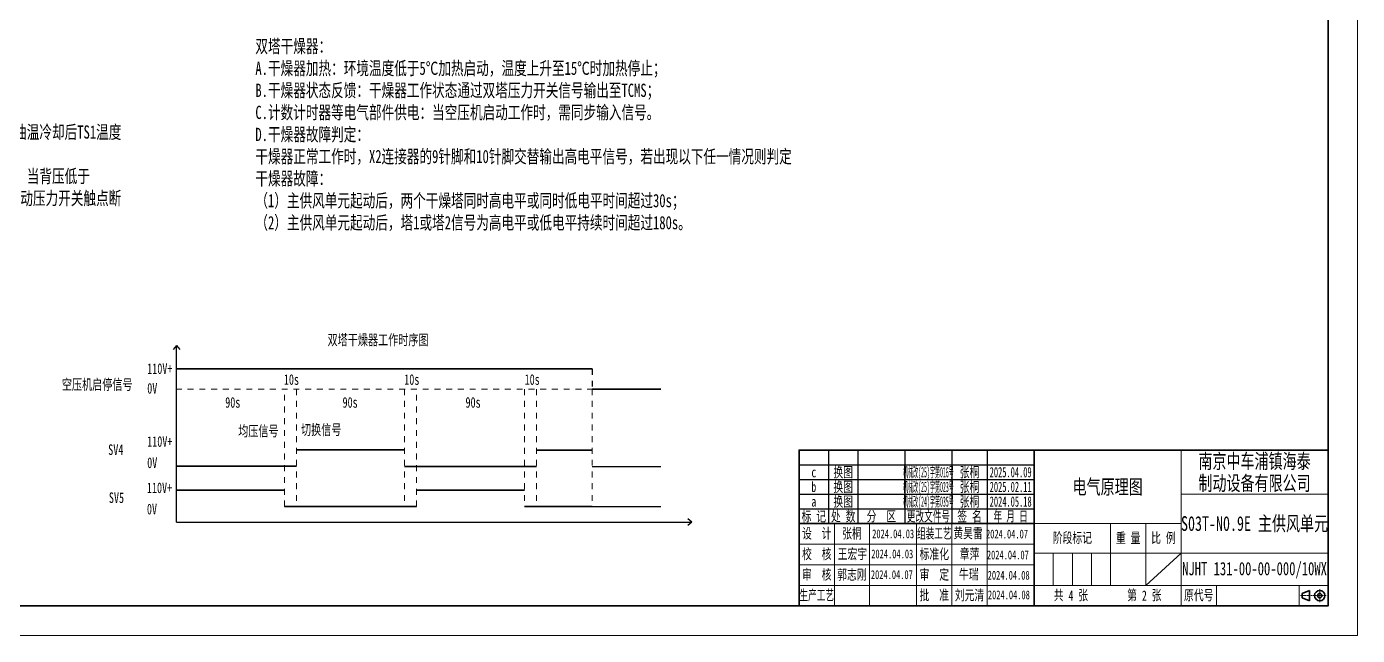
# Model space of a CAD drawing. Header units: millimetres. Extents: x 0 to 840, y 0 to 594.
# Drawn here: x 387.1 to 840, y 0 to 207 of the extents above; entities that cross this region are included whole.
import ezdxf
from ezdxf.enums import TextEntityAlignment as Align

# ---------------------------------------------------------------- set-up
doc = ezdxf.new("R2010")
doc.units = ezdxf.units.MM
doc.linetypes.add('CENTER1', pattern=[10, 7, -1, 1, -1])
doc.linetypes.add('虚线', pattern=[2, 1, -1])
for name, color, linetype, lineweight in [('AM_0', 7, 'Continuous', 25), ('BLK_0.5mm^2', 7, 'Continuous', 18), ('点划线', 4, 'CENTER1', 18), ('粗实线', 7, 'Continuous', 35), ('粗实线层', 7, 'Continuous', 25)]:
    doc.layers.add(name, color=color, linetype=linetype, lineweight=lineweight)
doc.styles.add('海泰汉字样式', font='仿宋_GB2312(1).TTF', dxfattribs={"width": 0.7})

# ---------------------------------------------------------------- blocks, each defined once
blk = doc.blocks.new('NJHT-更改区')
at = {"color": 7, "linetype": 'Continuous'}
for p, q in [((0, 5), (80, 5)), ((10, 5), (10, 0)), ((20, 5), (20, 0)), ((36, 5), (36, 0)), ((52, 5), (52, 0)), ((64, 5), (64, 0)), ((0, 0), (80, 0))]:
    blk.add_line(p, q, dxfattribs=at)
at = {"color": 7, "linetype": 'Continuous', "lineweight": 35}
for p, q in [((0, 0), (0, 5)), ((80, 0), (80, 5))]:
    blk.add_line(p, q, dxfattribs=at)
at = {"color": 2, "linetype": 'Continuous', "style": '海泰汉字样式'}
for tag, width, p in [('1', 0.7, (5, 2.5)), ('2', 0.7, (15, 2.5)), ('3', 0.7, (28, 2.5)), ('4', 0.6, (44, 2.5)), ('5', 0.7, (58, 2.5)), ('6', 0.6, (72, 2.5))]:
    blk.add_attdef(tag, text='', height=3.5, dxfattribs=dict(at, width=width)).set_placement(p, align=Align.MIDDLE_CENTER)
blk = doc.blocks.new('ItemName')
at = {"insert": (805, 37.75), "char_height": 5, "width": 50, "attachment_point": 5, "style": '海泰汉字样式'}
blk.add_mtext('S03T-N0.9E 主供风单元', dxfattribs=at)
blk = doc.blocks.new('设计.Name')
at = {"insert": (668, 34.5), "char_height": 3.5, "width": 12, "attachment_point": 5, "style": '海泰汉字样式'}
blk.add_mtext('张桐', dxfattribs=at)
blk = doc.blocks.new('设计.AppDate')
at = {"insert": (682, 34.5), "char_height": 3, "width": 16, "attachment_point": 5, "style": '海泰汉字样式'}
blk.add_mtext('2024.04.03', dxfattribs=at)
blk = doc.blocks.new('标准化.Name')
at = {"insert": (708, 27.5), "char_height": 3.5, "width": 12, "attachment_point": 5, "style": '海泰汉字样式'}
blk.add_mtext('章萍', dxfattribs=at)
blk = doc.blocks.new('标准化.AppDate')
at = {"insert": (722, 27.5), "char_height": 3, "width": 16, "attachment_point": 5, "style": '海泰汉字样式'}
blk.add_mtext('2024.04.07', dxfattribs=at)
blk = doc.blocks.new('批准.Name')
at = {"insert": (708, 13.5), "char_height": 3.5, "width": 12, "attachment_point": 5, "style": '海泰汉字样式'}
blk.add_mtext('刘元清', dxfattribs=at)
blk = doc.blocks.new('批准.AppDate')
at = {"insert": (722, 13.5), "char_height": 3, "width": 16, "attachment_point": 5, "style": '海泰汉字样式'}
blk.add_mtext('2024.04.08', dxfattribs=at)
blk = doc.blocks.new('HTDrawingNo')
at = {"insert": (805, 22.15), "char_height": 4.5, "width": 50, "attachment_point": 5, "style": '海泰汉字样式'}
blk.add_mtext('NJHT 131-00-00-000/10WX', dxfattribs=at)
blk = doc.blocks.new('NJHT-A1')
at = {"color": 7, "linetype": 'Continuous', "lineweight": 18}
for p, q in [((840, 0), (840, 594)), ((780, 10), (780, 63)), ((780, 48), (830, 48)), ((662, 38), (662, 10)), ((674, 38), (674, 10)), ((690, 38), (690, 10)), ((702, 38), (702, 10)), ((714, 38), (714, 10)), ((730, 38), (780, 38)), ((756, 38), (756, 17)), ((768, 38), (768, 17)), ((650, 31), (730, 31)), ((780, 28), (730, 28)), ((736.5, 28), (736.5, 17)), ((743, 28), (743, 17)), ((749.5, 28), (749.5, 17)), ((780, 28), (830, 28)), ((650, 24), (730, 24)), ((650, 17), (730, 17)), ((780, 17), (730, 17)), ((830, 17), (780, 17)), ((792, 17), (792, 10)), ((840, 0), (0, 0))]:
    blk.add_line(p, q, dxfattribs=at)
at = {"color": 7, "linetype": 'Continuous', "lineweight": 35}
for p, q in [((830, 10), (830, 584)), ((730, 10), (730, 63)), ((730, 38), (650, 38)), ((25, 10), (830, 10))]:
    blk.add_line(p, q, dxfattribs=at)
blk.add_lwpolyline([(650, 10), (830, 10), (830, 63), (650, 63)], close=True, dxfattribs=at)
at = {"color": 2, "linetype": 'Continuous', "lineweight": 18, "char_height": 3.5, "attachment_point": 5, "style": '海泰汉字样式'}
for s, insert, width in [('设  计', (656, 34.5), 12), ('{\\W0.6;组装工艺}', (696, 34.5), 12), ('阶段标记', (743, 33), 26), ('重 量', (762, 33), 12), ('比 例', (774, 33), 12), ('校  核', (656, 27.5), 12), ('标准化', (696, 27.5), 12), ('审  核', (656, 20.5), 12), ('审  定', (696, 20.5), 12), ('{\\W0.6;生产工艺}', (656, 13.5), 12), ('批  准', (696, 13.5), 12), ('共   张', (742.5, 13.5), 25), ('第   张', (767.5, 13.5), 25), ('原代号', (786, 13.5), 12)]:
    blk.add_mtext(s, dxfattribs=dict(at, insert=insert, width=width))
at = {"color": 2, "linetype": 'Continuous', "lineweight": 18, "style": '海泰汉字样式', "width": 0.6}
blk.add_attdef('5', text='', height=5, rotation=180, dxfattribs=at).set_placement((50, 578.5), align=Align.MIDDLE_CENTER)
at = {"color": 2, "linetype": 'Continuous', "lineweight": 18, "style": '海泰汉字样式'}
for tag, height, width, p in [('1', 5, 0.7, (805, 59.25)), ('7', 5, 0.7, (755, 50.5)), ('2', 5, 0.7, (805, 51.75)), ('3', 5, 0.6, (805, 38)), ('12', 3.5, 0.7, (668, 34.5)), ('13', 3.5, 0.6, (682, 34.5)), ('20', 3.5, 0.7, (708, 34.5)), ('21', 3.5, 0.6, (722, 34.5)), ('14', 3.5, 0.7, (668, 27.5)), ('15', 3.5, 0.6, (682, 27.5)), ('22', 3.5, 0.7, (708, 27.5)), ('23', 3.5, 0.6, (722, 27.5)), ('8', 3.5, 0.7, (762, 22.5)), ('9', 3.5, 0.7, (774, 22.5)), ('4', 5, 0.6, (805, 22.5)), ('16', 3.5, 0.7, (668, 20.5)), ('17', 3.5, 0.6, (682, 20.5)), ('24', 3.5, 0.7, (708, 20.5)), ('25', 3.5, 0.6, (722, 20.5)), ('18', 3.5, 0.7, (668, 13.5)), ('19', 3.5, 0.6, (682, 13.5)), ('26', 3.5, 0.7, (708, 13.5)), ('27', 3.5, 0.6, (722, 13.5)), ('11', 3.5, 0.7, (742.5, 13.5)), ('10', 3.5, 0.7, (767.5, 13.5)), ('6', 3.5, 0.7, (811.57, 13.5))]:
    blk.add_attdef(tag, text='', height=height, dxfattribs=dict(at, width=width)).set_placement(p, align=Align.MIDDLE_CENTER)
blk = doc.blocks.new('校核.Name')
at = {"insert": (668, 27.5), "char_height": 3.5, "width": 12, "attachment_point": 5, "style": '海泰汉字样式'}
blk.add_mtext('王宏宇', dxfattribs=at)
blk = doc.blocks.new('校核.AppDate')
at = {"insert": (682, 27.5), "char_height": 3, "width": 16, "attachment_point": 5, "style": '海泰汉字样式'}
blk.add_mtext('2024.04.03', dxfattribs=at)
blk = doc.blocks.new('审核.Name')
at = {"insert": (668, 27.5), "char_height": 3.5, "width": 12, "attachment_point": 5, "style": '海泰汉字样式'}
blk.add_mtext('郭志刚', dxfattribs=at)
blk = doc.blocks.new('审核.AppDate')
at = {"insert": (682, 27.5), "char_height": 3, "width": 16, "attachment_point": 5, "style": '海泰汉字样式'}
blk.add_mtext('2024.04.07', dxfattribs=at)
blk = doc.blocks.new('组装工艺.Name')
at = {"insert": (668, 27.5), "char_height": 3.5, "width": 12, "attachment_point": 5, "style": '海泰汉字样式'}
blk.add_mtext('黄昊雷', dxfattribs=at)
blk = doc.blocks.new('组装工艺.AppDate')
at = {"insert": (682, 27.5), "char_height": 3, "width": 16, "attachment_point": 5, "style": '海泰汉字样式'}
blk.add_mtext('2024.04.07', dxfattribs=at)
blk = doc.blocks.new('审定.Name')
at = {"insert": (668, 27.5), "char_height": 3.5, "width": 12, "attachment_point": 5, "style": '海泰汉字样式'}
blk.add_mtext('牛瑞', dxfattribs=at)
blk = doc.blocks.new('审定.AppDate')
at = {"insert": (682, 27.5), "char_height": 3, "width": 16, "attachment_point": 5, "style": '海泰汉字样式'}
blk.add_mtext('2024.04.08', dxfattribs=at)

msp = doc.modelspace()

# ---------------------------------------------------------------- linework, layer by layer
msp.add_line((768, 17), (780, 28))
at = {"color": 7, "linetype": 'Continuous', "lineweight": 18}
msp.add_line((820.18, 10), (820.18, 17), dxfattribs=at)
at = {"layer": 'AM_0', "color": 2, "ltscale": 2}
for p, q in [((438.13, 98.6), (437.01, 97.21)), ((438.13, 38.5), (438.13, 98.6)), ((438.13, 98.6), (439.26, 97.21)), ((438.13, 38.5), (613.54, 38.5)), ((613.54, 38.5), (612.15, 39.63)), ((613.54, 38.5), (612.15, 37.37))]:
    msp.add_line(p, q, dxfattribs=at)
at = {"layer": 'AM_0', "color": 2, "linetype": '虚线', "ltscale": 2}
msp.add_line((579.53, 90.6), (579.53, 83.72), dxfattribs=at)
at = {"layer": 'AM_0', "color": 2, "linetype": '虚线', "lineweight": 20, "ltscale": 2}
for p, q in [((591.89, 83.72), (438.13, 83.72)), ((474.88, 43.82), (474.88, 83.72)), ((478.99, 83.72), (478.99, 43.82)), ((515.74, 83.72), (515.74, 43.82)), ((519.81, 43.82), (519.81, 83.72)), ((556.56, 83.72), (556.56, 43.82)), ((560.67, 83.72), (560.67, 43.82)), ((579.53, 83.72), (579.53, 43.82))]:
    msp.add_line(p, q, dxfattribs=at)
at = {"layer": '点划线', "ltscale": 0.2}
for p, q in [((827.18, 15.75), (827.18, 11.25)), ((820.68, 13.5), (829.43, 13.5))]:
    msp.add_line(p, q, dxfattribs=at)
at = {"layer": '粗实线'}
for p, q in [((438.13, 90.6), (579.53, 90.6)), ((579.53, 83.72), (602.91, 83.72)), ((478.99, 63.05), (515.74, 63.05)), ((560.67, 62.99), (579.53, 62.99)), ((438.13, 57.48), (478.99, 57.48)), ((515.74, 57.42), (560.67, 57.42)), ((438.13, 49.32), (474.88, 49.32)), ((519.81, 49.32), (556.56, 49.32)), ((474.88, 43.82), (519.81, 43.82)), ((556.56, 43.82), (579.53, 43.82)), ((821.18, 14.25), (823.68, 15.25)), ((821.18, 14.25), (821.18, 12.75)), ((823.68, 15.25), (823.68, 11.75)), ((821.18, 12.75), (823.68, 11.75))]:
    msp.add_line(p, q, dxfattribs=at)
for radius in [1.75, 0.75]:
    msp.add_circle((827.18, 13.5), radius, dxfattribs=at)
at = {"layer": '粗实线层'}
for p, q in [((579.53, 57.42), (602.91, 57.42)), ((579.53, 43.82), (602.91, 43.82))]:
    msp.add_line(p, q, dxfattribs=at)

# ---------------------------------------------------------------- block references
ref = msp.add_blockref('NJHT-A1', (0, 0))
ref.add_attrib('11', '4', dxfattribs={"color": 2, "linetype": 'Continuous', "lineweight": 18, "height": 3.5, "style": '海泰汉字样式', "width": 0.7}).set_placement((742.5, 13.5), align=Align.MIDDLE_CENTER)
ref.add_attrib('10', '2', dxfattribs={"color": 2, "linetype": 'Continuous', "lineweight": 18, "height": 3.5, "style": '海泰汉字样式', "width": 0.7}).set_placement((767.5, 13.5), align=Align.MIDDLE_CENTER)
ref.add_attrib('7', '电气原理图', dxfattribs={"color": 2, "linetype": 'Continuous', "lineweight": 18, "height": 5, "style": '海泰汉字样式', "width": 0.7}).set_placement((755, 50.5), align=Align.MIDDLE_CENTER)
ref.add_attrib('2', '制动设备有限公司', dxfattribs={"color": 2, "linetype": 'Continuous', "lineweight": 18, "height": 5, "style": '海泰汉字样式', "width": 0.7}).set_placement((805, 51.75), align=Align.MIDDLE_CENTER)
ref.add_attrib('1', '南京中车浦镇海泰', dxfattribs={"color": 2, "linetype": 'Continuous', "lineweight": 18, "height": 5, "style": '海泰汉字样式', "width": 0.7}).set_placement((805, 59.25), align=Align.MIDDLE_CENTER)
for name, p in [('HTDrawingNo', (0, 0)), ('NJHT-更改区', (650, 58)), ('NJHT-更改区', (650, 53)), ('NJHT-更改区', (650, 48)), ('NJHT-更改区', (650, 43)), ('ItemName', (0, 0)), ('设计.Name', (0, 0)), ('组装工艺.Name', (39.5, 7.1)), ('设计.AppDate', (0, 0)), ('组装工艺.AppDate', (38.75, 6.94)), ('校核.Name', (0.13, 0.01)), ('校核.AppDate', (-0.31, 0.18)), ('标准化.Name', (0, 0)), ('标准化.AppDate', (-0.96, -0.17)), ('审核.Name', (-0.03, -7)), ('审定.Name', (39.75, -6.9)), ('审核.AppDate', (-0.44, -6.88)), ('审定.AppDate', (39.32, -7.08)), ('批准.Name', (0, 0)), ('批准.AppDate', (-0.61, 0.26))]:
    msp.add_blockref(name, p)
ref = msp.add_blockref('NJHT-更改区', (650, 53))
ref.add_attrib('1', 'c', dxfattribs={"color": 2, "height": 3.5, "style": '海泰汉字样式', "width": 0.7}).set_placement((655, 55.5), align=Align.MIDDLE_CENTER)
ref.add_attrib('2', '换图', dxfattribs={"color": 2, "height": 3.5, "style": '海泰汉字样式', "width": 0.7}).set_placement((665, 55.5), align=Align.MIDDLE_CENTER)
ref.add_attrib('4', '机械改(25)字第016号', dxfattribs={"color": 2, "height": 3.5, "style": '海泰汉字样式', "width": 0.35}).set_placement((694, 55.5), align=Align.MIDDLE_CENTER)
ref.add_attrib('5', '张桐', dxfattribs={"color": 2, "height": 3.5, "style": '海泰汉字样式', "width": 0.7}).set_placement((708, 55.5), align=Align.MIDDLE_CENTER)
ref.add_attrib('6', '2025.04.09', dxfattribs={"color": 2, "height": 3.5, "style": '海泰汉字样式', "width": 0.6}).set_placement((722, 55.5), align=Align.MIDDLE_CENTER)
ref = msp.add_blockref('NJHT-更改区', (650, 48))
ref.add_attrib('1', 'b', dxfattribs={"color": 2, "height": 3.5, "style": '海泰汉字样式', "width": 0.7}).set_placement((655, 50.5), align=Align.MIDDLE_CENTER)
ref.add_attrib('2', '换图', dxfattribs={"color": 2, "height": 3.5, "style": '海泰汉字样式', "width": 0.7}).set_placement((665, 50.5), align=Align.MIDDLE_CENTER)
ref.add_attrib('4', '机械改(25)字第023号', dxfattribs={"color": 2, "height": 3.5, "style": '海泰汉字样式', "width": 0.35}).set_placement((694, 50.5), align=Align.MIDDLE_CENTER)
ref.add_attrib('5', '张桐', dxfattribs={"color": 2, "height": 3.5, "style": '海泰汉字样式', "width": 0.7}).set_placement((708, 50.5), align=Align.MIDDLE_CENTER)
ref.add_attrib('6', '2025.02.11', dxfattribs={"color": 2, "height": 3.5, "style": '海泰汉字样式', "width": 0.6}).set_placement((722, 50.5), align=Align.MIDDLE_CENTER)
ref = msp.add_blockref('NJHT-更改区', (650, 43))
ref.add_attrib('1', 'a', dxfattribs={"color": 2, "height": 3.5, "style": '海泰汉字样式', "width": 0.7}).set_placement((655, 45.5), align=Align.MIDDLE_CENTER)
ref.add_attrib('2', '换图', dxfattribs={"color": 2, "height": 3.5, "style": '海泰汉字样式', "width": 0.7}).set_placement((665, 45.5), align=Align.MIDDLE_CENTER)
ref.add_attrib('4', '机械改(24)字第035号', dxfattribs={"color": 2, "height": 3.5, "style": '海泰汉字样式', "width": 0.35}).set_placement((694, 45.5), align=Align.MIDDLE_CENTER)
ref.add_attrib('5', '张桐', dxfattribs={"color": 2, "height": 3.5, "style": '海泰汉字样式', "width": 0.7}).set_placement((708, 45.5), align=Align.MIDDLE_CENTER)
ref.add_attrib('6', '2024.05.18', dxfattribs={"color": 2, "height": 3.5, "style": '海泰汉字样式', "width": 0.6}).set_placement((722, 45.5), align=Align.MIDDLE_CENTER)
ref = msp.add_blockref('NJHT-更改区', (650, 38))
ref.add_attrib('1', '标 记', dxfattribs={"color": 2, "height": 3.5, "style": '海泰汉字样式', "width": 0.7}).set_placement((655, 40.5), align=Align.MIDDLE_CENTER)
ref.add_attrib('2', '处 数', dxfattribs={"color": 2, "height": 3.5, "style": '海泰汉字样式', "width": 0.7}).set_placement((665, 40.5), align=Align.MIDDLE_CENTER)
ref.add_attrib('3', '分  区', dxfattribs={"color": 2, "height": 3.5, "style": '海泰汉字样式', "width": 0.7}).set_placement((678, 40.5), align=Align.MIDDLE_CENTER)
ref.add_attrib('4', '更改文件号', dxfattribs={"color": 2, "height": 3.5, "style": '海泰汉字样式', "width": 0.6}).set_placement((694, 40.5), align=Align.MIDDLE_CENTER)
ref.add_attrib('5', '签 名', dxfattribs={"color": 2, "height": 3.5, "style": '海泰汉字样式', "width": 0.7}).set_placement((708, 40.5), align=Align.MIDDLE_CENTER)
ref.add_attrib('6', '年 月 日', dxfattribs={"color": 2, "height": 3.5, "style": '海泰汉字样式', "width": 0.6}).set_placement((722, 40.5), align=Align.MIDDLE_CENTER)

# ---------------------------------------------------------------- texts
at = {"layer": 'BLK_0.5mm^2', "attachment_point": 1, "line_spacing_factor": 0.99982, "style": '海泰汉字样式'}
for s, insert, char_height, width in [('{\\C3;双塔干燥器：\\PA.干燥器加热：环境温度低于5℃加热启动，温度上升至15℃时加热停止；\\PB.干燥器状态反馈：干燥器工作状态通过双塔压力开关信号输出至TCMS；\\PC.计数计时器等电气部件供电：当空压机启动工作时，需同步输入信号。\\PD.干燥器故障判定：\\P干燥器正常工作时，X2连接器的9针脚和10针脚交替输出高电平信号，若出现以下任一情况则判定干燥器故障：\\P（1）主供风单元起动后，两个干燥塔同时高电平或同时低电平时间超过30s；\\P（2）主供风单元起动后，塔1或塔2信号为高电平或低电平持续时间超过180s。}', (464.94, 202.6), 4.5, 183.6973), ('{\\C3;系统保护开关状态：\\PA.TS1高温保护温度开关：当油温高于110℃时，TS1温度开关触点断开，机组停机；油温冷却后TS1温度开关触点重新闭合接通。\\PB.PS1防背压启动压力开关：当背压高于某一值时,PS1防背压启动压力开关触点断开；当背压低于250kPa±20kPa时,PS1防背压启动压力开关触点重新接通。机组停机时，PS1防背压启动压力开关触点断开滞后约1.5sec；断开到重新接通时间≤14sec。}', (226.07, 180.91), 4.5, 193.3303), ('{\\C3;双塔干燥器工作时序图}', (489.51, 102.29), 3.6, 82.2275), ('{\\C3;110V+}', (428.13, 92.5), 3.6, 82.2275), ('{\\C3;空压机启停信号}', (399.07, 87.11), 3.6, 82.2275), ('{\\C3;10s}', (474.64, 88.8), 3.6, 82.2275), ('{\\C3;10s}', (515.61, 88.8), 3.6, 82.2275), ('{\\C3;10s}', (556.58, 88.8), 3.6, 82.2275), ('{\\C3;0V}', (428.13, 85.81), 3.6, 82.2275), ('{\\C3;90s}', (454.68, 81.02), 3.6, 82.2275), ('{\\C3;90s}', (494.61, 81.02), 3.6, 82.2275), ('{\\C3;90s}', (536.46, 81.02), 3.6, 82.2275), ('{\\C3;均压信号}', (459.08, 71.3), 3.6, 82.2275), ('{\\C3;切换信号}', (480.47, 71.73), 3.6, 82.2275), ('{\\C3;SV4}', (414.86, 64.94), 3.6, 82.2275), ('{\\C3;110V+}', (428.12, 67.72), 3.6, 82.2275), ('{\\C3;0V}', (428.12, 60.49), 3.6, 82.2275), ('{\\C3;110V+}', (428.03, 51.97), 3.6, 82.2275), ('{\\C3;SV5}', (415.09, 48.61), 3.6, 82.2275), ('{\\C3;0V}', (428.03, 44.75), 3.6, 82.2275)]:
    msp.add_mtext(s, dxfattribs=dict(at, insert=insert, char_height=char_height, width=width))

doc.saveas('drawing.dxf')
